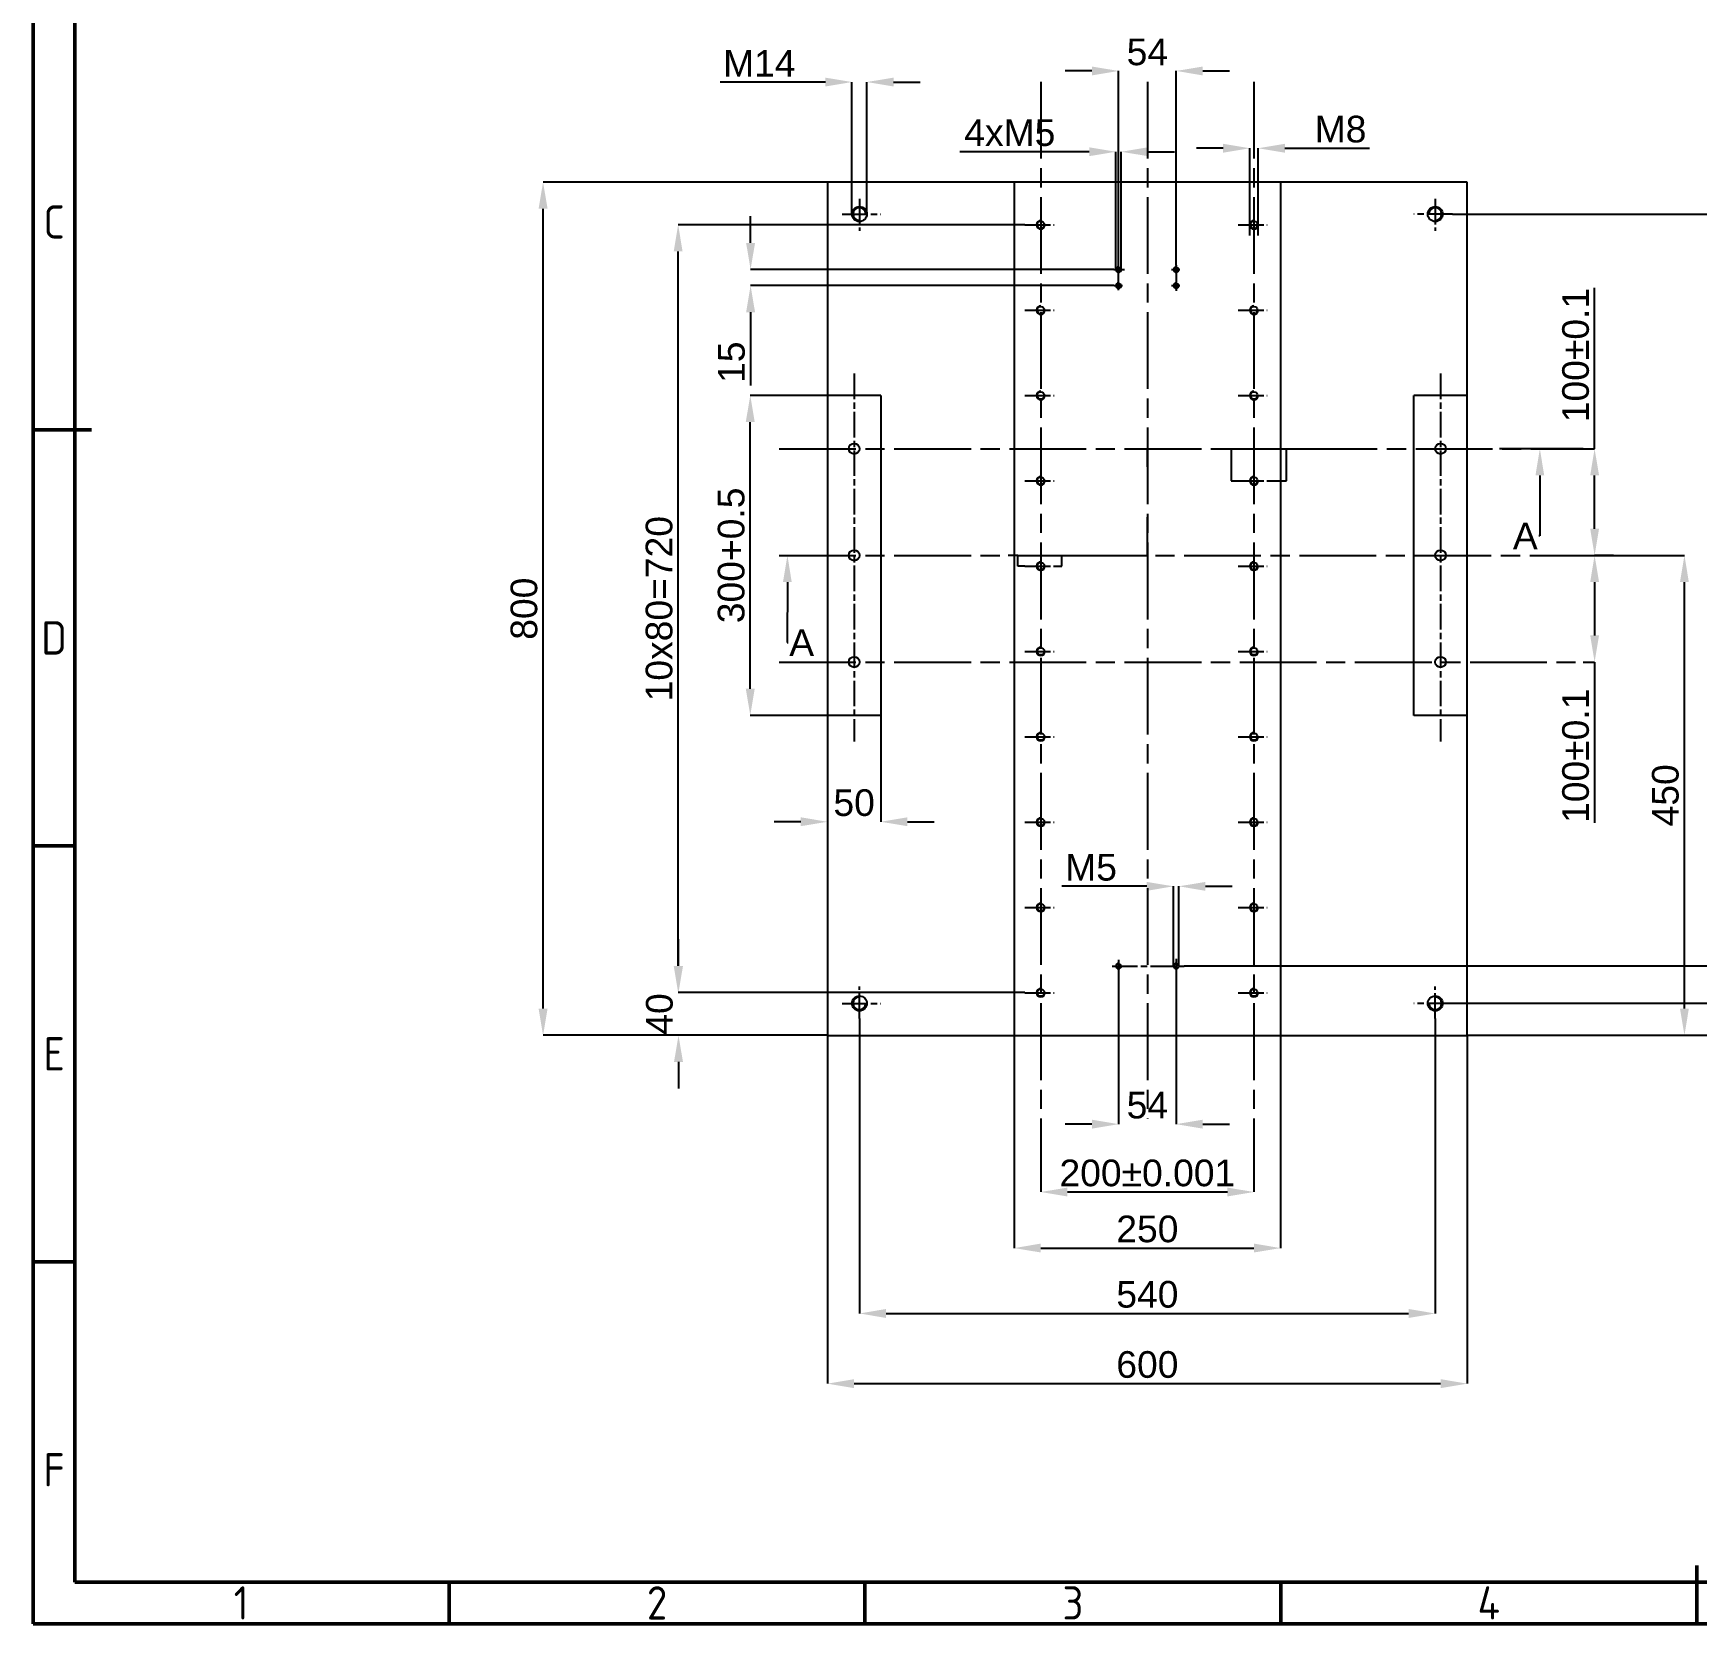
# Model space of a CAD drawing. Header units: millimetres. Extents: x -2290 to 830, y 1385 to 3624.
# Drawn here: x -2290 to -730, y 1385 to 2876 of the extents above; entities that cross this region are included whole.
import ezdxf
from ezdxf import colors
from ezdxf.entities.mleader import LeaderData, LeaderLine
from ezdxf.math import Vec2, Vec3

# ---------------------------------------------------------------- set-up
doc = ezdxf.new("R2010")
doc.units = ezdxf.units.MM
doc.header["$MEASUREMENT"] = 0
doc.linetypes.add('ACAD_ISO02W100', pattern=[15, 12, -3])
doc.linetypes.add('ACAD_ISO08W100', pattern=[36, 24, -3, 6, -3])
doc.layers.get('Defpoints').update_dxf_attribs({"linetype": 'ACAD_ISO02W100'})
doc.layers.add('Crta_05', color=1, linetype='Continuous', lineweight=50)
for name, color, linetype in [('Layer1', 1, 'ACAD_ISO08W100'), ('Layer2', 4, 'Continuous'), ('RAHM2', 1, 'Continuous')]:
    doc.layers.add(name, color=color, linetype=linetype)
doc.styles.add('oznake', font='geniso.shx', dxfattribs={"height": 4})
doc.styles.get("Standard").update_dxf_attribs({"font": 'arial.ttf'})
doc.dimstyles.get("Standard").update_dxf_attribs({"dimscale": 5, "dimtxt": 5, "dimasz": 5, "dimexe": 0, "dimexo": 0, "dimgap": 1, "dimtad": 1, "dimdec": 4, "dimzin": 12, "dimdsep": 46, "dimtxsty": 'Standard', "dimcen": 0.09, "dimadec": 0, "dimazin": 0, "dimtfac": 1, "dimtdec": 4, "dimtofl": 0, "dimtmove": 0, "dimatfit": 3, "dimfxl": 1, "dimtolj": 1, "dimtzin": 0, "dimarcsym": 0})

# ---------------------------------------------------------------- blocks, each defined once
blk = doc.blocks.new('*D1')
at = {"layer": 'Defpoints', "color": 0, "transparency": 16777216}
for p in [(-1617.4, 2536.7), (-1495, 2536.7), (-1495, 2236.7)]:
    blk.add_point(p, dxfattribs=at)
at = {"layer": 'Layer2', "color": 0, "lineweight": -2, "transparency": 16777216}
for p, q in [((-1495, 2536.7), (-1617.4, 2536.7)), ((-1617.4, 2261.7), (-1617.4, 2511.7)), ((-1495, 2236.7), (-1617.4, 2236.7))]:
    blk.add_line(p, q, dxfattribs=at)
at = {"layer": 'Layer2', "color": 0, "transparency": 16777216}
for points in [[(-1621.6, 2511.7), (-1613.2, 2511.7), (-1617.4, 2536.7)], [(-1621.6, 2261.7), (-1613.2, 2261.7), (-1617.4, 2236.7)]]:
    blk.add_solid(points, dxfattribs=at)
at = {"layer": 'Layer2', "color": 0, "transparency": 16777216, "insert": (-1635.2, 2386.7), "char_height": 25, "attachment_point": 5, "rotation": 90}
blk.add_mtext('\\A1;300+0.5', dxfattribs=at)
blk = doc.blocks.new('*D2')
at = {"layer": 'Defpoints', "color": 0, "transparency": 16777216}
for p in [(-1545, 1936.7), (-945, 1936.7), (-945, 1610.1)]:
    blk.add_point(p, dxfattribs=at)
at = {"layer": 'Layer2', "color": 0, "lineweight": -2, "transparency": 16777216}
for p, q in [((-1545, 1936.7), (-1545, 1610.1)), ((-945, 1936.7), (-945, 1610.1)), ((-1520, 1610.1), (-970, 1610.1))]:
    blk.add_line(p, q, dxfattribs=at)
at = {"layer": 'Layer2', "color": 0, "transparency": 16777216}
for points in [[(-1520, 1614.3), (-1520, 1605.9), (-1545, 1610.1)], [(-970, 1614.3), (-970, 1605.9), (-945, 1610.1)]]:
    blk.add_solid(points, dxfattribs=at)
at = {"layer": 'Layer2', "color": 0, "transparency": 16777216, "insert": (-1245, 1627.9), "char_height": 25, "attachment_point": 5}
blk.add_mtext('\\A1;600', dxfattribs=at)
blk = doc.blocks.new('*D3')
at = {"layer": 'Defpoints', "color": 0, "transparency": 16777216}
for p in [(-1811.7, 2736.7), (-1545, 2736.7), (-1545, 1936.7)]:
    blk.add_point(p, dxfattribs=at)
at = {"layer": 'Layer2', "color": 0, "lineweight": -2, "transparency": 16777216}
for p, q in [((-1545, 2736.7), (-1811.7, 2736.7)), ((-1811.7, 1961.7), (-1811.7, 2711.7)), ((-1545, 1936.7), (-1811.7, 1936.7))]:
    blk.add_line(p, q, dxfattribs=at)
at = {"layer": 'Layer2', "color": 0, "transparency": 16777216}
for points in [[(-1815.9, 2711.7), (-1807.5, 2711.7), (-1811.7, 2736.7)], [(-1815.9, 1961.7), (-1807.5, 1961.7), (-1811.7, 1936.7)]]:
    blk.add_solid(points, dxfattribs=at)
at = {"layer": 'Layer2', "color": 0, "transparency": 16777216, "insert": (-1829.5, 2336.7), "char_height": 25, "attachment_point": 5, "rotation": 90}
blk.add_mtext('\\A1;800', dxfattribs=at)
blk = doc.blocks.new('*D4')
at = {"layer": 'Defpoints', "color": 0, "transparency": 16777216}
for p in [(-1685, 2696.7), (-1359.9, 2696.7), (-1359.9, 1976.7)]:
    blk.add_point(p, dxfattribs=at)
at = {"layer": 'Layer2', "color": 0, "lineweight": -2, "transparency": 16777216}
for p, q in [((-1359.9, 2696.7), (-1685, 2696.7)), ((-1685, 2001.7), (-1685, 2671.7)), ((-1359.9, 1976.7), (-1685, 1976.7))]:
    blk.add_line(p, q, dxfattribs=at)
at = {"layer": 'Layer2', "color": 0, "transparency": 16777216}
for points in [[(-1689.2, 2671.7), (-1680.9, 2671.7), (-1685, 2696.7)], [(-1689.2, 2001.7), (-1680.9, 2001.7), (-1685, 1976.7)]]:
    blk.add_solid(points, dxfattribs=at)
at = {"layer": 'Layer2', "color": 0, "transparency": 16777216, "insert": (-1702.8, 2336.7), "char_height": 25, "attachment_point": 5, "rotation": 90}
blk.add_mtext('\\A1;10x80=720', dxfattribs=at)
blk = doc.blocks.new('*D5')
at = {"layer": 'Defpoints', "color": 0, "transparency": 16777216}
for p in [(-1359.9, 1976.7), (-1684.7, 1936.7), (-1545, 1936.7)]:
    blk.add_point(p, dxfattribs=at)
at = {"layer": 'Layer2', "color": 0, "lineweight": -2, "transparency": 16777216}
for p, q in [((-1684.7, 2001.7), (-1684.7, 2026.7)), ((-1359.9, 1976.7), (-1684.7, 1976.7)), ((-1545, 1936.7), (-1684.7, 1936.7)), ((-1684.7, 1911.7), (-1684.7, 1886.7))]:
    blk.add_line(p, q, dxfattribs=at)
at = {"layer": 'Layer2', "color": 0, "transparency": 16777216}
for points in [[(-1688.9, 2001.7), (-1680.5, 2001.7), (-1684.7, 1976.7)], [(-1688.9, 1911.7), (-1680.5, 1911.7), (-1684.7, 1936.7)]]:
    blk.add_solid(points, dxfattribs=at)
at = {"layer": 'Layer2', "color": 0, "transparency": 16777216, "insert": (-1702.5, 1956.7), "char_height": 25, "attachment_point": 5, "rotation": 90}
blk.add_mtext('\\A1;40', dxfattribs=at)
blk = doc.blocks.new('*D7')
at = {"layer": 'Defpoints', "color": 0, "transparency": 16777216}
for p in [(-1141, 2768.4), (-1149, 2686.7), (-1141, 2686.7)]:
    blk.add_point(p, dxfattribs=at)
at = {"layer": 'Layer2', "color": 0, "lineweight": -2, "transparency": 16777216}
for p, q in [((-1174, 2768.4), (-1199, 2768.4)), ((-1149, 2686.7), (-1149, 2768.4)), ((-1141, 2686.7), (-1141, 2768.4)), ((-1116, 2768.4), (-1036.6, 2768.4))]:
    blk.add_line(p, q, dxfattribs=at)
at = {"layer": 'Layer2', "color": 0, "transparency": 16777216}
for points in [[(-1174, 2772.6), (-1174, 2764.2), (-1149, 2768.4)], [(-1116, 2772.6), (-1116, 2764.2), (-1141, 2768.4)]]:
    blk.add_solid(points, dxfattribs=at)
at = {"layer": 'Layer2', "color": 0, "transparency": 16777216, "insert": (-1063.8, 2786.2), "char_height": 25, "attachment_point": 5}
blk.add_mtext('\\A1;M8', dxfattribs=at)
blk = doc.blocks.new('*D8')
at = {"layer": 'Defpoints', "color": 0, "transparency": 16777216}
for p in [(-1545, 2236.7), (-1495, 2236.7), (-1545, 2136.9)]:
    blk.add_point(p, dxfattribs=at)
at = {"layer": 'Layer2', "color": 0, "lineweight": -2, "transparency": 16777216}
for p, q in [((-1545, 2236.7), (-1545, 2136.9)), ((-1495, 2236.7), (-1495, 2136.9)), ((-1570, 2136.9), (-1595, 2136.9)), ((-1470, 2136.9), (-1445, 2136.9))]:
    blk.add_line(p, q, dxfattribs=at)
at = {"layer": 'Layer2', "color": 0, "transparency": 16777216}
for points in [[(-1570, 2141.1), (-1570, 2132.8), (-1545, 2136.9)], [(-1470, 2141.1), (-1470, 2132.8), (-1495, 2136.9)]]:
    blk.add_solid(points, dxfattribs=at)
at = {"layer": 'Layer2', "color": 0, "transparency": 16777216, "insert": (-1520, 2154.7), "char_height": 25, "attachment_point": 5}
blk.add_mtext('\\A1;50', dxfattribs=at)
blk = doc.blocks.new('*D9')
at = {"layer": 'Defpoints', "color": 0, "transparency": 16777216}
for p in [(-836.3, 2386.7), (-741.3, 2386.7), (-945, 1936.7)]:
    blk.add_point(p, dxfattribs=at)
at = {"layer": 'Layer2', "color": 0, "lineweight": -2, "transparency": 16777216}
for p, q in [((-836.3, 2386.7), (-741.3, 2386.7)), ((-741.3, 1961.7), (-741.3, 2361.7)), ((-945, 1936.7), (-741.3, 1936.7))]:
    blk.add_line(p, q, dxfattribs=at)
at = {"layer": 'Layer2', "color": 0, "transparency": 16777216}
for points in [[(-745.5, 2361.7), (-737.2, 2361.7), (-741.3, 2386.7)], [(-745.5, 1961.7), (-737.2, 1961.7), (-741.3, 1936.7)]]:
    blk.add_solid(points, dxfattribs=at)
at = {"layer": 'Layer2', "color": 0, "transparency": 16777216, "insert": (-759.1, 2161.7), "char_height": 25, "attachment_point": 5, "rotation": 90}
blk.add_mtext('\\A1;450', dxfattribs=at)
blk = doc.blocks.new('*D10')
at = {"layer": 'Defpoints', "color": 0, "transparency": 16777216}
for p in [(-958.8, 2706.7), (-649.2, 2706.7), (-968, 1966.7)]:
    blk.add_point(p, dxfattribs=at)
at = {"layer": 'Layer2', "color": 0, "lineweight": -2, "transparency": 16777216}
for p, q in [((-958.8, 2706.7), (-649.2, 2706.7)), ((-649.2, 1991.7), (-649.2, 2681.7)), ((-968, 1966.7), (-649.2, 1966.7))]:
    blk.add_line(p, q, dxfattribs=at)
at = {"layer": 'Layer2', "color": 0, "transparency": 16777216}
for points in [[(-653.3, 2681.7), (-645, 2681.7), (-649.2, 2706.7)], [(-653.3, 1991.7), (-645, 1991.7), (-649.2, 1966.7)]]:
    blk.add_solid(points, dxfattribs=at)
at = {"layer": 'Layer2', "color": 0, "transparency": 16777216, "insert": (-666.9, 2336.7), "char_height": 25, "attachment_point": 5, "rotation": 90}
blk.add_mtext('\\A1;740', dxfattribs=at)
blk = doc.blocks.new('*D11')
at = {"layer": 'Defpoints', "color": 0, "transparency": 16777216}
for p in [(-1515, 1952.4), (-975, 1952.4), (-975, 1675.9)]:
    blk.add_point(p, dxfattribs=at)
at = {"layer": 'Layer2', "color": 0, "lineweight": -2, "transparency": 16777216}
for p, q in [((-1515, 1952.4), (-1515, 1675.9)), ((-975, 1952.4), (-975, 1675.9)), ((-1490, 1675.9), (-1000, 1675.9))]:
    blk.add_line(p, q, dxfattribs=at)
at = {"layer": 'Layer2', "color": 0, "transparency": 16777216}
for points in [[(-1490, 1680.1), (-1490, 1671.7), (-1515, 1675.9)], [(-1000, 1680.1), (-1000, 1671.7), (-975, 1675.9)]]:
    blk.add_solid(points, dxfattribs=at)
at = {"layer": 'Layer2', "color": 0, "transparency": 16777216, "insert": (-1245, 1693.7), "char_height": 25, "attachment_point": 5}
blk.add_mtext('\\A1;540', dxfattribs=at)
blk = doc.blocks.new('*D12')
at = {"layer": 'Defpoints', "color": 0, "transparency": 16777216}
for p in [(-1508, 2830.5), (-1522, 2706.7), (-1508, 2706.7)]:
    blk.add_point(p, dxfattribs=at)
at = {"layer": 'Layer2', "color": 0, "lineweight": -2, "transparency": 16777216}
for p, q in [((-1547, 2830.5), (-1645.7, 2830.5)), ((-1522, 2706.7), (-1522, 2830.5)), ((-1508, 2706.7), (-1508, 2830.5)), ((-1483, 2830.5), (-1458, 2830.5))]:
    blk.add_line(p, q, dxfattribs=at)
at = {"layer": 'Layer2', "color": 0, "transparency": 16777216}
for points in [[(-1547, 2834.6), (-1547, 2826.3), (-1522, 2830.5)], [(-1483, 2834.6), (-1483, 2826.3), (-1508, 2830.5)]]:
    blk.add_solid(points, dxfattribs=at)
at = {"layer": 'Layer2', "color": 0, "transparency": 16777216, "insert": (-1608.9, 2848), "char_height": 25, "attachment_point": 5}
blk.add_mtext('\\A1;M14', dxfattribs=at)
blk = doc.blocks.new('*U15')
blk.add_circle((1.2, 0), 3.38)
blk.add_arc((1.2, 0), 4, 90, 0)
at = {"layer": 'Layer1'}
blk.add_line((-13.7, 0), (13.7, 0), dxfattribs=at)
blk = doc.blocks.new('*U16')
at = {"color": 0, "linetype": 'ByBlock', "lineweight": -2, "transparency": 16777216}
for p in [(0, 720), (200, 720), (0, 640), (200, 640), (0, 560), (200, 560), (0, 480), (200, 480), (0, 400), (200, 400), (0, 320), (200, 320), (0, 240), (200, 240), (0, 160), (200, 160), (0, 80), (200, 80), (0, 0), (200, 0)]:
    blk.add_blockref('*U15', p, dxfattribs=at)
blk = doc.blocks.new('*D17')
at = {"layer": 'Defpoints', "color": 0, "transparency": 16777216}
for p in [(-1370, 1936.7), (-1120, 1936.7), (-1120, 1737.2)]:
    blk.add_point(p, dxfattribs=at)
at = {"layer": 'Layer2', "color": 0, "lineweight": -2, "transparency": 16777216}
for p, q in [((-1370, 1936.7), (-1370, 1737.2)), ((-1120, 1936.7), (-1120, 1737.2)), ((-1345, 1737.2), (-1145, 1737.2))]:
    blk.add_line(p, q, dxfattribs=at)
at = {"layer": 'Layer2', "color": 0, "transparency": 16777216}
for points in [[(-1345, 1741.4), (-1345, 1733.1), (-1370, 1737.2)], [(-1145, 1741.4), (-1145, 1733.1), (-1120, 1737.2)]]:
    blk.add_solid(points, dxfattribs=at)
at = {"layer": 'Layer2', "color": 0, "transparency": 16777216, "insert": (-1245, 1755), "char_height": 25, "attachment_point": 5}
blk.add_mtext('\\A1;250', dxfattribs=at)
blk = doc.blocks.new('*D18')
at = {"layer": 'Defpoints', "color": 0, "transparency": 16777216}
for p in [(-836.3, 2386.7), (-825.6, 2386.7), (-836.3, 2286.7)]:
    blk.add_point(p, dxfattribs=at)
at = {"layer": 'Layer2', "color": 0, "lineweight": -2, "transparency": 16777216}
for p, q in [((-836.3, 2386.7), (-825.6, 2386.7)), ((-825.6, 2361.7), (-825.6, 2311.7)), ((-836.3, 2286.7), (-825.6, 2286.7)), ((-825.6, 2286.7), (-825.6, 2135.9))]:
    blk.add_line(p, q, dxfattribs=at)
at = {"layer": 'Layer2', "color": 0, "transparency": 16777216}
for points in [[(-829.7, 2361.7), (-821.4, 2361.7), (-825.6, 2386.7)], [(-829.7, 2311.7), (-821.4, 2311.7), (-825.6, 2286.7)]]:
    blk.add_solid(points, dxfattribs=at)
at = {"layer": 'Layer2', "color": 0, "transparency": 16777216, "insert": (-843.3, 2198.8), "char_height": 25, "attachment_point": 5, "rotation": 90}
blk.add_mtext('\\A1;100%%P0.1', dxfattribs=at)
blk = doc.blocks.new('*D19')
at = {"layer": 'Defpoints', "color": 0, "transparency": 16777216}
for p in [(-836.3, 2486.7), (-825.6, 2486.7), (-807.8, 2386.7)]:
    blk.add_point(p, dxfattribs=at)
at = {"layer": 'Layer2', "color": 0, "lineweight": -2, "transparency": 16777216}
for p, q in [((-825.6, 2486.7), (-825.6, 2637.4)), ((-836.3, 2486.7), (-825.6, 2486.7)), ((-825.6, 2411.7), (-825.6, 2461.7)), ((-807.8, 2386.7), (-825.6, 2386.7))]:
    blk.add_line(p, q, dxfattribs=at)
at = {"layer": 'Layer2', "color": 0, "transparency": 16777216}
for points in [[(-829.7, 2461.7), (-821.4, 2461.7), (-825.6, 2486.7)], [(-829.7, 2411.7), (-821.4, 2411.7), (-825.6, 2386.7)]]:
    blk.add_solid(points, dxfattribs=at)
at = {"layer": 'Layer2', "color": 0, "transparency": 16777216, "insert": (-843.3, 2574.5), "char_height": 25, "attachment_point": 5, "rotation": 90}
blk.add_mtext('\\A1;100%%P0.1', dxfattribs=at)
blk = doc.blocks.new('*D22')
at = {"layer": 'Defpoints', "color": 0, "transparency": 16777216}
for p in [(-1345, 1858.4), (-1145, 1858.4), (-1145, 1789.8)]:
    blk.add_point(p, dxfattribs=at)
at = {"layer": 'Layer2', "color": 0, "lineweight": -2, "transparency": 16777216}
for p, q in [((-1345, 1858.4), (-1345, 1789.8)), ((-1145, 1858.4), (-1145, 1789.8)), ((-1320, 1789.8), (-1170, 1789.8))]:
    blk.add_line(p, q, dxfattribs=at)
at = {"layer": 'Layer2', "color": 0, "transparency": 16777216}
for points in [[(-1320, 1793.9), (-1320, 1785.6), (-1345, 1789.8)], [(-1170, 1793.9), (-1170, 1785.6), (-1145, 1789.8)]]:
    blk.add_solid(points, dxfattribs=at)
at = {"layer": 'Layer2', "color": 0, "transparency": 16777216, "insert": (-1245, 1807.5), "char_height": 25, "attachment_point": 5}
blk.add_mtext('\\A1;200%%P0.001', dxfattribs=at)
blk = doc.blocks.new('*D30')
at = {"layer": 'Defpoints', "color": 0, "transparency": 16777216}
for p in [(-1272, 2001.7), (-1218, 2001.7), (-1218, 1853.4)]:
    blk.add_point(p, dxfattribs=at)
at = {"layer": 'Layer2', "color": 0, "lineweight": -2, "transparency": 16777216}
for p, q in [((-1272, 2001.7), (-1272, 1853.4)), ((-1218, 2001.7), (-1218, 1853.4)), ((-1297, 1853.4), (-1322, 1853.4)), ((-1193, 1853.4), (-1168, 1853.4))]:
    blk.add_line(p, q, dxfattribs=at)
at = {"layer": 'Layer2', "color": 0, "transparency": 16777216}
for points in [[(-1297, 1857.6), (-1297, 1849.2), (-1272, 1853.4)], [(-1193, 1857.6), (-1193, 1849.2), (-1218, 1853.4)]]:
    blk.add_solid(points, dxfattribs=at)
at = {"layer": 'Layer2', "color": 0, "transparency": 16777216, "insert": (-1245, 1871.1), "char_height": 25, "attachment_point": 5}
blk.add_mtext('\\A1;54', dxfattribs=at)
blk = doc.blocks.new('*D31')
at = {"layer": 'Defpoints', "color": 0, "transparency": 16777216}
for p in [(-1210.6, 2001.7), (-945, 1936.7), (-527.3, 1936.7)]:
    blk.add_point(p, dxfattribs=at)
at = {"layer": 'Layer2', "color": 0, "lineweight": -2, "transparency": 16777216}
for p, q in [((-1210.6, 2001.7), (-527.3, 2001.7)), ((-527.3, 1976.7), (-527.3, 1961.7)), ((-945, 1936.7), (-527.3, 1936.7))]:
    blk.add_line(p, q, dxfattribs=at)
at = {"layer": 'Layer2', "color": 0, "transparency": 16777216}
for points in [[(-531.5, 1976.7), (-523.1, 1976.7), (-527.3, 2001.7)], [(-531.5, 1961.7), (-523.1, 1961.7), (-527.3, 1936.7)]]:
    blk.add_solid(points, dxfattribs=at)
at = {"layer": 'Layer2', "color": 0, "transparency": 16777216, "insert": (-545.1, 1969.2), "char_height": 25, "attachment_point": 5, "rotation": 90}
blk.add_mtext('\\A1;65', dxfattribs=at)
blk = doc.blocks.new('*D32')
at = {"layer": 'Defpoints', "color": 0, "transparency": 16777216}
for p in [(-1220.5, 2076.4), (-1220.5, 2001.7), (-1215.5, 2001.7)]:
    blk.add_point(p, dxfattribs=at)
at = {"layer": 'Layer2', "color": 0, "lineweight": -2, "transparency": 16777216}
for p, q in [((-1245.5, 2076.4), (-1325.1, 2076.4)), ((-1220.5, 2001.7), (-1220.5, 2076.4)), ((-1215.5, 2001.7), (-1215.5, 2076.4)), ((-1190.5, 2076.4), (-1165.5, 2076.4))]:
    blk.add_line(p, q, dxfattribs=at)
at = {"layer": 'Layer2', "color": 0, "transparency": 16777216}
for points in [[(-1245.5, 2080.5), (-1245.5, 2072.2), (-1220.5, 2076.4)], [(-1190.5, 2080.5), (-1190.5, 2072.2), (-1215.5, 2076.4)]]:
    blk.add_solid(points, dxfattribs=at)
at = {"layer": 'Layer2', "color": 0, "transparency": 16777216, "insert": (-1297.8, 2094.1), "char_height": 25, "attachment_point": 5}
blk.add_mtext('\\A1;M5', dxfattribs=at)
blk = doc.blocks.new('*D33')
at = {"layer": 'Defpoints', "color": 0, "transparency": 16777216}
for p in [(-1269.5, 2765.1), (-1274.5, 2654.7), (-1269.5, 2654.7)]:
    blk.add_point(p, dxfattribs=at)
at = {"layer": 'Layer2', "color": 0, "lineweight": -2, "transparency": 16777216}
for p, q in [((-1299.5, 2765.1), (-1420.8, 2765.1)), ((-1274.5, 2654.7), (-1274.5, 2765.1)), ((-1269.5, 2654.7), (-1269.5, 2765.1)), ((-1244.5, 2765.1), (-1219.5, 2765.1))]:
    blk.add_line(p, q, dxfattribs=at)
at = {"layer": 'Layer2', "color": 0, "transparency": 16777216}
for points in [[(-1299.5, 2769.3), (-1299.5, 2761), (-1274.5, 2765.1)], [(-1244.5, 2769.3), (-1244.5, 2761), (-1269.5, 2765.1)]]:
    blk.add_solid(points, dxfattribs=at)
at = {"layer": 'Layer2', "color": 0, "transparency": 16777216, "insert": (-1374, 2782.9), "char_height": 25, "attachment_point": 5}
blk.add_mtext('\\A1;4xM5', dxfattribs=at)
blk = doc.blocks.new('*D34')
at = {"layer": 'Defpoints', "color": 0, "transparency": 16777216}
for p in [(-1218, 2840.9), (-1272, 2657.2), (-1218, 2658.6)]:
    blk.add_point(p, dxfattribs=at)
at = {"layer": 'Layer2', "color": 0, "lineweight": -2, "transparency": 16777216}
for p, q in [((-1297, 2840.9), (-1322, 2840.9)), ((-1272, 2657.2), (-1272, 2840.9)), ((-1218, 2658.6), (-1218, 2840.9)), ((-1193, 2840.9), (-1168, 2840.9))]:
    blk.add_line(p, q, dxfattribs=at)
at = {"layer": 'Layer2', "color": 0, "transparency": 16777216}
for points in [[(-1297, 2845), (-1297, 2836.7), (-1272, 2840.9)], [(-1193, 2845), (-1193, 2836.7), (-1218, 2840.9)]]:
    blk.add_solid(points, dxfattribs=at)
at = {"layer": 'Layer2', "color": 0, "transparency": 16777216, "insert": (-1245, 2858.6), "char_height": 25, "attachment_point": 5}
blk.add_mtext('\\A1;54', dxfattribs=at)
blk = doc.blocks.new('*D35')
at = {"layer": 'Defpoints', "color": 0, "transparency": 16777216}
for p in [(-1276.3, 2654.7), (-1617.1, 2639.7), (-1276.3, 2639.7)]:
    blk.add_point(p, dxfattribs=at)
at = {"layer": 'Layer2', "color": 0, "lineweight": -2, "transparency": 16777216}
for p, q in [((-1617.1, 2679.7), (-1617.1, 2704.7)), ((-1276.3, 2654.7), (-1617.1, 2654.7)), ((-1276.3, 2639.7), (-1617.1, 2639.7)), ((-1617.1, 2614.7), (-1617.1, 2546))]:
    blk.add_line(p, q, dxfattribs=at)
at = {"layer": 'Layer2', "color": 0, "transparency": 16777216}
for points in [[(-1621.3, 2679.7), (-1612.9, 2679.7), (-1617.1, 2654.7)], [(-1621.3, 2614.7), (-1612.9, 2614.7), (-1617.1, 2639.7)]]:
    blk.add_solid(points, dxfattribs=at)
at = {"layer": 'Layer2', "color": 0, "transparency": 16777216, "insert": (-1634.9, 2567.8), "char_height": 25, "attachment_point": 5, "rotation": 90}
blk.add_mtext('\\A1;15', dxfattribs=at)

msp = doc.modelspace()

# ---------------------------------------------------------------- linework, layer by layer
for p, q in [((-1545.02607, 2736.66246), (-1545.02607, 1936.66246)), ((-945.02607, 2736.66246), (-1545.02607, 2736.66246)), ((-945.02607, 1936.66246), (-945.02607, 2736.66246)), ((-1495.02607, 2536.66246), (-1545.02607, 2536.66246)), ((-1495.02607, 2536.66246), (-1495.02607, 2236.66246)), ((-995.02607, 2236.66246), (-995.02607, 2536.66246)), ((-945.02607, 2536.66246), (-995.02607, 2536.66246)), ((-1245.02607, 2469.75326), (-1245.02607, 2486.66246)), ((-1245.02607, 2486.66246), (-1222.72263, 2486.66246)), ((-1179.44336, 2486.66246), (-1166.40101, 2486.66246)), ((-1166.40101, 2486.66246), (-1166.40101, 2456.66246)), ((-1114.66089, 2456.66246), (-1114.66089, 2486.66246)), ((-1114.66089, 2486.66246), (-1101.36545, 2486.66246)), ((-836.26768, 2486.66246), (-914.78637, 2486.66246)), ((-1166.40101, 2456.66246), (-1159.89236, 2456.66246)), ((-1132.51677, 2456.66246), (-1114.66089, 2456.66246)), ((-1245.02607, 2386.66246), (-1245.02607, 2422.61963)), ((-1590.37426, 2386.66246), (-1549.47097, 2386.66246)), ((-1366.5056, 2386.66246), (-1375.66577, 2386.66246)), ((-1366.5056, 2376.66246), (-1366.5056, 2386.66246)), ((-1359.89236, 2376.66246), (-1366.5056, 2376.66246)), ((-1332.51677, 2376.66246), (-1325.32471, 2376.66246)), ((-1325.32471, 2376.66246), (-1325.32471, 2386.66246)), ((-1325.32471, 2386.66246), (-1318.4745, 2386.66246)), ((-1276.28281, 2386.66246), (-1245.02607, 2386.66246)), ((-1495.02607, 2236.66246), (-1545.02607, 2236.66246)), ((-945.02607, 2236.66246), (-995.02607, 2236.66246)), ((-1545.02607, 1936.66246), (-945.02607, 1936.66246))]:
    msp.add_line(p, q)
at = {"ltscale": 3}
for p, q in [((-1370.02607, 2736.66246), (-1370.02607, 1936.66246)), ((-1120.02607, 2736.66246), (-1120.02607, 1936.66246))]:
    msp.add_line(p, q, dxfattribs=at)
for centre, radius in [((-1515.02607, 2706.66246), 7), ((-975.02607, 2706.66246), 7), ((-1272.02607, 2654.66246), 2.1), ((-1218.02607, 2654.66246), 2.1), ((-1272.02607, 2639.66246), 2.1), ((-1218.02607, 2639.66246), 2.1), ((-1520.02607, 2486.66246), 5), ((-970.02607, 2486.66246), 5), ((-1520.02607, 2386.66246), 5), ((-970.02607, 2386.66246), 5), ((-1520.02607, 2286.66246), 5), ((-970.02607, 2286.66246), 5), ((-1272.02607, 2001.66246), 2.1), ((-1218.02607, 2001.66246), 2.1), ((-1515.02607, 1966.66246), 7), ((-975.02607, 1966.66246), 7)]:
    msp.add_circle(centre, radius)
for centre, radius, start, end in [((-1515.02607, 2706.66246), 6, 0, 270), ((-975.02607, 2706.66246), 6, 270, 180), ((-1272.02607, 2654.66246), 2.5, 90, 0), ((-1218.02607, 2654.66246), 2.5, 90, 360), ((-1272.02607, 2639.66246), 2.5, 90, 0), ((-1218.02607, 2639.66246), 2.5, 90, 0), ((-1272.02607, 2001.66246), 2.5, 90, 0), ((-1218.02607, 2001.66246), 2.5, 90, 0), ((-1515.02607, 1966.66246), 6, 90, 0), ((-975.02607, 1966.66246), 6, 180, 90)]:
    msp.add_arc(centre, radius, start, end)
at = {"layer": 'Crta_05'}
for p, q in [((-2289.8023, 1385.01376), (-2289.8023, 3623.61376)), ((-2250.8023, 1424.01376), (-2250.8023, 3584.61376)), ((-2289.8023, 2504.31376), (-2235.2023, 2504.31376)), ((-2289.8023, 2114.31376), (-2250.8023, 2114.31376)), ((-2289.8023, 1724.31376), (-2250.8023, 1724.31376)), ((-729.8023, 1439.61376), (-729.8023, 1385.01376)), ((-2250.8023, 1424.01376), (791.1977, 1424.01376)), ((-1899.8023, 1424.01376), (-1899.8023, 1385.01376)), ((-1509.8023, 1424.01376), (-1509.8023, 1385.01376)), ((-1119.8023, 1424.01376), (-1119.8023, 1385.01376)), ((-2289.8023, 1385.01376), (830.1977, 1385.01376))]:
    msp.add_line(p, q, dxfattribs=at)
at = {"layer": 'Layer1', "ltscale": 3}
for p, q in [((-1345.02607, 2830.69683), (-1345.02607, 1858.38144)), ((-1245.02607, 2830.69683), (-1245.02607, 1858.38144)), ((-1145.02607, 2830.69683), (-1145.02607, 1858.38144)), ((-1590.37426, 2486.66246), (-1179.44336, 2486.66246)), ((-1166.40101, 2486.66246), (-1114.66089, 2486.66246)), ((-1101.36545, 2486.66246), (-836.26768, 2486.66246)), ((-1590.37426, 2386.66246), (-1375.66577, 2386.66246)), ((-1366.5056, 2386.66246), (-1325.32471, 2386.66246)), ((-1318.4745, 2386.66246), (-836.26768, 2386.66246)), ((-1590.37426, 2286.66246), (-836.26768, 2286.66246))]:
    msp.add_line(p, q, dxfattribs=at)
at = {"layer": 'Layer1'}
for p, q in [((-1515.02607, 2720.97007), (-1515.02607, 2690.90974)), ((-975.02607, 2720.97007), (-975.02607, 2690.90974)), ((-1531.28094, 2706.66246), (-1494.92014, 2706.66246)), ((-958.77121, 2706.66246), (-995.132, 2706.66246)), ((-1276.34837, 2654.66246), (-1266.49021, 2654.66246)), ((-1272.02607, 2635.4942), (-1272.02607, 2659.13717)), ((-1222.41013, 2654.66246), (-1214.45319, 2654.66246)), ((-1218.02607, 2658.64461), (-1218.02607, 2634.79054)), ((-1276.27796, 2639.66246), (-1268.32101, 2639.6458)), ((-1222.26931, 2639.66246), (-1214.45319, 2639.78653)), ((-1520.02607, 2557.15429), (-1520.02607, 2212.16842)), ((-970.02607, 2557.15429), (-970.02607, 2212.16842)), ((-1278.13265, 2001.66246), (-1210.59748, 2001.66246)), ((-1272.02607, 2007.41665), (-1272.02607, 1999.16246)), ((-1218.02607, 2008.32558), (-1218.03393, 1996.38634)), ((-1515.02607, 1952.35486), (-1515.02607, 1982.41519)), ((-975.02607, 1952.35486), (-975.02607, 1982.41519)), ((-1531.28094, 1966.66246), (-1494.92014, 1966.66246)), ((-958.77121, 1966.66246), (-995.132, 1966.66246))]:
    msp.add_line(p, q, dxfattribs=at)

# ---------------------------------------------------------------- block references
msp.add_blockref('*U16', (-1346.20457, 1976.66246))

# ---------------------------------------------------------------- texts
at = {"layer": 'RAHM2', "char_height": 31.2, "attachment_point": 5, "style": 'oznake'}
for s, width, insert in [('C', 27.069035, (-2270.3023, 2699.31376)), ('D', 27.069035, (-2270.3023, 2309.31376)), ('E', 27.069035, (-2270.3023, 1919.31376)), ('F', 27.069035, (-2270.3023, 1529.31376)), ('1', 49.1380701, (-2094.8023, 1404.51376)), ('2', 49.1380701, (-1704.8023, 1404.51376)), ('3', 49.1380701, (-1314.8023, 1404.51376)), ('4', 49.1380701, (-924.8023, 1404.51376))]:
    msp.add_mtext_dynamic_manual_height_columns(s, width=width, gutter_width=12.5, heights=[0], dxfattribs=dict(at, insert=insert))

# ---------------------------------------------------------------- dimensions: what is measured, and where the dimension line sits
at = {"layer": 'Layer2'}
for base, p1, p2, picture, middle in [((-1218.02607, 2840.87331), (-1272.02607, 2657.16246), (-1218.02607, 2658.64461), '*D34', (-1245.02607, 2858.58648)), ((-1545.02607, 2136.92982), (-1495.02607, 2236.66246), (-1545.02607, 2236.66246), '*D8', (-1520.02607, 2154.69415)), ((-1218.02607, 1853.40993), (-1272.02607, 2001.66246), (-1218.02607, 2001.66246), '*D30', (-1245.02607, 1871.1231)), ((-975.02607, 1675.90704), (-1515.02607, 1952.35486), (-975.02607, 1952.35486), '*D11', (-1245.02607, 1693.67136)), ((-1120.02607, 1737.22053), (-1370.02607, 1936.66246), (-1120.02607, 1936.66246), '*D17', (-1245.02607, 1754.98485))]:
    dim = msp.add_linear_dim(base=base, p1=p1, p2=p2, dimstyle='Standard', dxfattribs=at)
    dim.commit()
    dim.dimension.update_dxf_attribs({"geometry": picture, "text_midpoint": middle})
dim = msp.add_linear_dim(base=(-1508.02607, 2830.4633), p1=(-1522.02607, 2706.66246), p2=(-1508.02607, 2706.66246), dimstyle='Standard', override={"dimpost": 'M<>'}, dxfattribs=at)
dim.commit()
dim.dimension.update_dxf_attribs({"geometry": '*D12', "text_midpoint": (-1608.85588, 2830.4633), "dimtype": 160})
for base, p1, p2, text, picture, middle in [((-1269.52607, 2765.13843), (-1274.52607, 2654.66246), (-1269.52607, 2654.66246), '4xM<>', '*D33', (-1374.03213, 2765.13843)), ((-1220.52607, 2076.38274), (-1215.52607, 2001.66246), (-1220.52607, 2001.66246), 'M<>', '*D32', (-1297.78903, 2076.38274))]:
    dim = msp.add_linear_dim(base=base, p1=p1, p2=p2, text=text, dimstyle='Standard', dxfattribs=at)
    dim.commit()
    dim.dimension.update_dxf_attribs({"geometry": picture, "text_midpoint": middle, "dimtype": 160})
dim = msp.add_linear_dim(base=(-1141.02607, 2768.38924), p1=(-1149.02607, 2686.66246), p2=(-1141.02607, 2686.66246), dimstyle='Standard', override={"dimpost": 'M<>'}, dxfattribs=at)
dim.commit()
dim.dimension.update_dxf_attribs({"geometry": '*D7', "text_midpoint": (-1063.83133, 2786.15357)})
for base, p1, p2, picture, middle in [((-1811.68643, 2736.66246), (-1545.02607, 1936.66246), (-1545.02607, 2736.66246), '*D3', (-1829.45076, 2336.66246)), ((-1617.10246, 2639.66246), (-1276.34837, 2654.66246), (-1276.27796, 2639.66246), '*D35', (-1634.86678, 2567.83948)), ((-649.18084, 2706.66246), (-968.02607, 1966.66246), (-958.77121, 2706.66246), '*D10', (-666.94516, 2336.66246)), ((-741.324, 2386.66246), (-945.02607, 1936.66246), (-836.26768, 2386.66246), '*D9', (-759.08832, 2161.66246)), ((-527.30302, 1936.66246), (-1210.59748, 2001.66246), (-945.02607, 1936.66246), '*D31', (-545.06734, 1969.16246))]:
    dim = msp.add_linear_dim(base=base, p1=p1, p2=p2, angle=90, dimstyle='Standard', dxfattribs=at)
    dim.commit()
    dim.dimension.update_dxf_attribs({"geometry": picture, "text_midpoint": middle})
for base, p1, p2, text, picture, middle in [((-1685.03863, 2696.66246), (-1359.89236, 1976.66246), (-1359.89236, 2696.66246), '10x80=720', '*D4', (-1702.80295, 2336.66246)), ((-1617.38496, 2536.66246), (-1495.02607, 2236.66246), (-1495.02607, 2536.66246), '<>+0.5', '*D1', (-1635.15781, 2386.66246))]:
    dim = msp.add_linear_dim(base=base, p1=p1, p2=p2, angle=90, text=text, dimstyle='Standard', dxfattribs=at)
    dim.commit()
    dim.dimension.update_dxf_attribs({"geometry": picture, "text_midpoint": middle})
for base, p1, p2, picture, middle in [((-825.55812, 2486.66246), (-807.79379, 2386.66246), (-836.26768, 2486.66246), '*D19', (-825.55812, 2574.54957)), ((-825.55812, 2386.66246), (-836.26768, 2286.66246), (-836.26768, 2386.66246), '*D18', (-825.55812, 2198.77536))]:
    dim = msp.add_linear_dim(base=base, p1=p1, p2=p2, angle=90, text='<>%%P0.1', dimstyle='Standard', dxfattribs=at)
    dim.commit()
    dim.dimension.update_dxf_attribs({"geometry": picture, "text_midpoint": middle, "dimtype": 160})
dim = msp.add_linear_dim(base=(-1684.69372, 1936.66246), p1=(-1359.89236, 1976.66246), p2=(-1545.02607, 1936.66246), angle=90, dimstyle='Standard', dxfattribs=at)
dim.commit()
dim.dimension.update_dxf_attribs({"geometry": '*D5', "text_midpoint": (-1684.69372, 1956.66246), "dimtype": 160})
dim = msp.add_linear_dim(base=(-945.02607, 1610.1072), p1=(-1545.02607, 1936.66246), p2=(-945.02607, 1936.66246), dimstyle='Standard', dxfattribs=at)
dim.commit()
dim.dimension.update_dxf_attribs({"geometry": '*D2', "text_midpoint": (-1245.02607, 1610.1072), "dimtype": 160})
dim = msp.add_linear_dim(base=(-1145.02607, 1789.76548), p1=(-1345.02607, 1858.38144), p2=(-1145.02607, 1858.38144), text='<>%%P0.001', dimstyle='Standard', dxfattribs=at)
dim.commit()
dim.dimension.update_dxf_attribs({"geometry": '*D22', "text_midpoint": (-1245.02607, 1807.5298)})

# ---------------------------------------------------------------- leaders
ml = msp.add_multileader_mtext('Standard', dxfattribs=at)
ml.set_content('A', color=256)
ml.set_leader_properties()
ml.build(insert=Vec2(0, 0))
ml.multileader.update_dxf_attribs({"dogleg_length": 1, "arrow_head_size": 25})
ctx = ml.context
ctx.base_point, ctx.char_height, ctx.arrow_head_size, ctx.landing_gap_size, ctx.plane_origin = Vec3(-903.27287, 2404.89818), 25, 25, 1, Vec3(-876.92703, 2486.66246)
ctx.text_align_type = 2
notes = []
notes.append((ctx, [(0, (1, 1, 0), (-876.92703, 2404.89818), (-1, 0), 1, [(0, [(-876.92703, 2486.66246)], 0, [])])]))
ctx.mtext.insert, ctx.mtext.alignment, ctx.mtext.flow_direction = Vec3(-878.92703, 2417.39818), 3, 5
ml = msp.add_multileader_mtext('Standard', dxfattribs=at)
ml.set_content('A', color=256)
ml.set_leader_properties()
ml.build(insert=Vec2(0, 0))
ml.multileader.update_dxf_attribs({"dogleg_length": 1, "arrow_head_size": 25})
ctx = ml.context
ctx.base_point, ctx.char_height, ctx.arrow_head_size, ctx.landing_gap_size, ctx.plane_origin = Vec3(-1581.81902, 2304.89818), 25, 25, 1, Vec3(-1564.62641, 2386.66246)
notes.append((ctx, [(1, (1, 1, 0), (-1582.81902, 2304.89818), (1, 0), 1, [(0, [(-1582.54405, 2386.66246)], 0, [])])]))
ctx.mtext.insert, ctx.mtext.flow_direction = Vec3(-1580.81902, 2317.39818), 5
for ctx, leaders in notes:
    for number, flags, end, landing, length, lines in leaders:
        leader = LeaderData()
        leader.index, (leader.has_last_leader_line, leader.has_dogleg_vector, leader.attachment_direction) = number, flags
        leader.last_leader_point, leader.dogleg_vector, leader.dogleg_length = Vec3(end), Vec3(landing), length
        for number, points, colour, breaks in lines:
            line = LeaderLine()
            line.index, line.vertices, line.color, line.breaks = number, Vec3.list(points), colors.encode_raw_color(colour), breaks
            leader.lines.append(line)
        ctx.leaders.append(leader)

doc.saveas('drawing.dxf')
